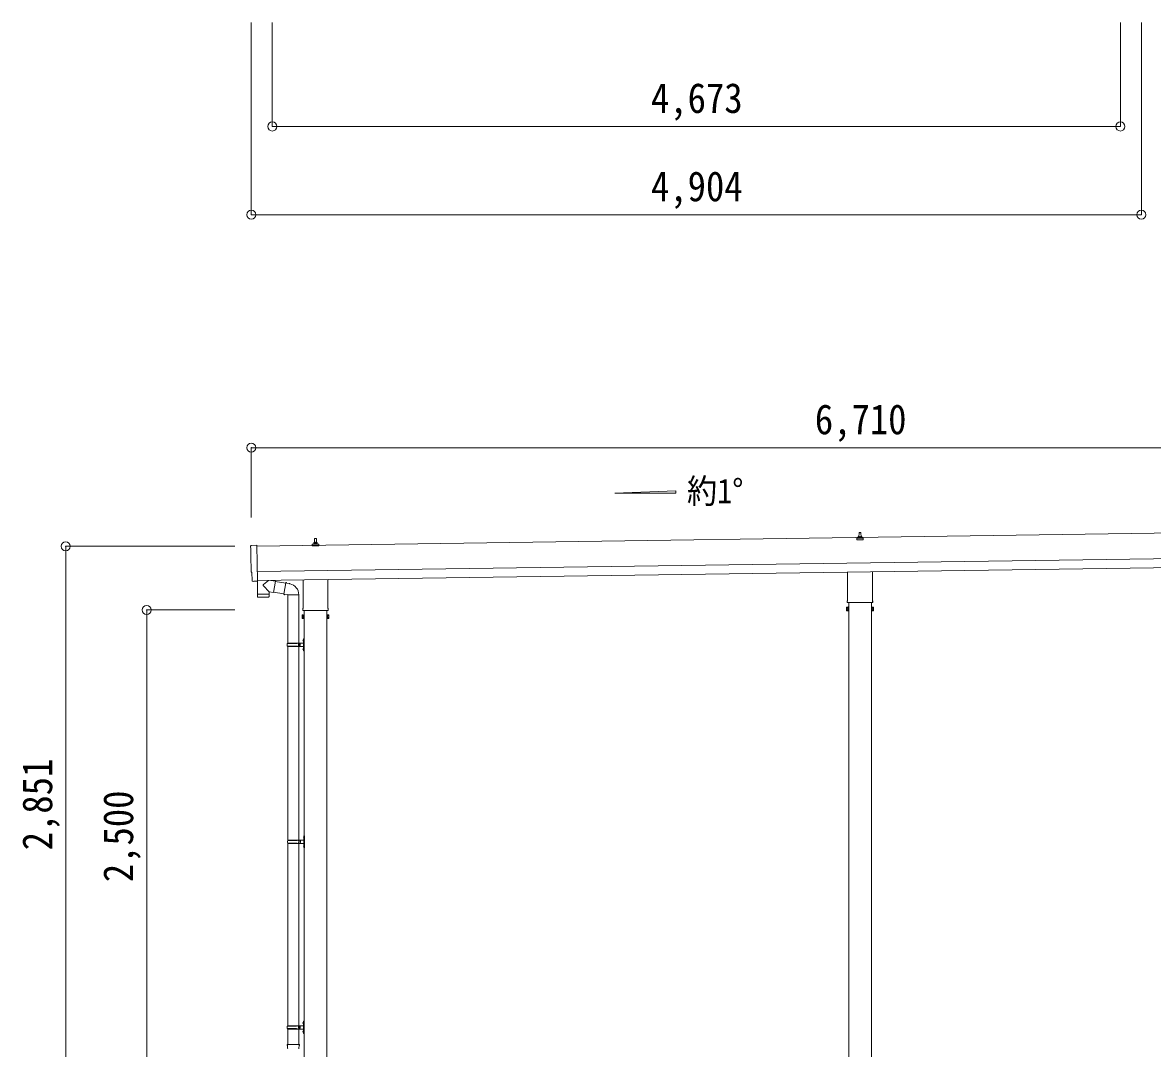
# Model space of a CAD drawing. Units: millimetres at full size, sheet at 1:50. Extents: x -14053 to 14053, y -9700 to 9700.
# Drawn here: x -1008 to 5216, y -5875 to -222 of the extents above; entities that cross this region are included whole.
import ezdxf
from ezdxf.enums import TextEntityAlignment as Align

# ---------------------------------------------------------------- set-up
doc = ezdxf.new("R2010")
doc.units = ezdxf.units.MM
doc.header["$LTSCALE"] = 50
doc.header["$PDMODE"] = 32
doc.header["$PDSIZE"] = 50
for name, color, linetype, lineweight in [('0-1_Defpoints', 4, 'Continuous', 9), ('0-2_TEXT1', 7, 'Continuous', 9), ('0-6_PARTS1', 6, 'Continuous', 9)]:
    doc.layers.add(name, color=color, linetype=linetype, lineweight=lineweight)
doc.styles.add('ＭＳ ゴシック', font='')
doc.styles.get('ＭＳ ゴシック').set_extended_font_data('MS Gothic')

msp = doc.modelspace()

# ---------------------------------------------------------------- linework, layer by layer
at = {"layer": '0-1_Defpoints'}
for p, q in [((5647.73, -3030.37), (282.78, -3107.02)), ((3599.5, -3056.7), (3600.23, -3033.18)), ((3601.23, -3032.2), (3609.78, -3032.2)), ((3610.78, -3033.18), (3611.5, -3056.7)), ((587.25, -3105.06), (587.25, -3097.34)), ((623.75, -3105.06), (587.25, -3105.06)), ((587.64, -3096.56), (623.37, -3096.56)), ((588.02, -3096.37), (594.74, -3094.74)), ((595.12, -3094.56), (615.89, -3094.56)), ((595.5, -3093.77), (595.5, -3089.56)), ((596.5, -3089.56), (614.5, -3089.56)), ((599.5, -3089.56), (600.23, -3066.03)), ((601.23, -3065.06), (609.78, -3065.06)), ((610.78, -3066.03), (611.5, -3089.56)), ((615.5, -3093.77), (615.5, -3089.56)), ((622.99, -3096.37), (616.27, -3094.74)), ((623.75, -3105.06), (623.75, -3097.34)), ((3587.25, -3072.2), (3587.25, -3064.49)), ((3623.75, -3072.2), (3587.25, -3072.2)), ((3587.64, -3063.7), (3623.37, -3063.7)), ((3588.02, -3063.52), (3594.74, -3061.89)), ((3595.12, -3061.7), (3615.89, -3061.7)), ((3595.5, -3060.91), (3595.5, -3056.7)), ((3596.5, -3056.7), (3614.5, -3056.7)), ((3615.5, -3060.91), (3615.5, -3056.7)), ((3622.99, -3063.52), (3616.27, -3061.89)), ((3623.75, -3072.2), (3623.75, -3064.49)), ((284.78, -3247), (5649.73, -3170.36)), ((285.5, -3297), (5650.45, -3220.35)), ((537.2, -3449.05), (537.2, -3293.4)), ((673.8, -3291.45), (673.8, -3449.05)), ((3537.2, -3406.19), (3537.2, -3250.54)), ((3673.8, -3248.59), (3673.8, -3418.24)), ((265.92, -3301.05), (259, -3300.78)), ((3535.5, -3414.96), (3535.5, -3409.46)), ((3673.44, -3418.46), (3537.57, -3418.46)), ((3543, -3418.46), (3543, -6458.82)), ((3668, -6458.82), (3668, -3418.46)), ((3675.5, -3409.46), (3675.5, -3414.96)), ((535.5, -3457.82), (535.5, -3452.32)), ((673.44, -3461.32), (537.57, -3461.32)), ((543, -3461.32), (543, -6458.82)), ((668, -6458.82), (668, -3461.32)), ((675.5, -3452.32), (675.5, -3457.82)), ((3531.5, -3444.46), (3532.26, -3443.15)), ((3531.5, -3444.46), (3531.5, -3461.46)), ((3531.5, -3461.46), (3532.26, -3462.78)), ((3538.5, -3448.06), (3532.26, -3448.06)), ((3538.5, -3457.87), (3532.26, -3457.87)), ((3538.5, -3462.78), (3532.26, -3462.78)), ((3541, -3462.16), (3538.5, -3462.16)), ((3670, -3462.16), (3672.5, -3462.16)), ((3672.5, -3448.06), (3678.74, -3448.06)), ((3672.5, -3457.87), (3678.74, -3457.87)), ((3672.5, -3462.78), (3678.74, -3462.78)), ((3679.5, -3444.46), (3678.74, -3443.15)), ((3679.5, -3461.46), (3678.74, -3462.78)), ((3679.5, -3444.46), (3679.5, -3461.46)), ((531.5, -3487.32), (532.26, -3486)), ((531.5, -3487.32), (531.5, -3504.32)), ((531.5, -3504.32), (532.26, -3505.63)), ((538.5, -3490.91), (532.26, -3490.91)), ((538.5, -3500.73), (532.26, -3500.73)), ((538.5, -3505.63), (532.26, -3505.63)), ((541, -3505.02), (538.5, -3505.02)), ((670, -3505.02), (672.5, -3505.02)), ((672.5, -3490.91), (678.74, -3490.91)), ((672.5, -3500.73), (678.74, -3500.73)), ((672.5, -3505.63), (678.74, -3505.63)), ((679.5, -3487.32), (678.74, -3486)), ((679.5, -3504.32), (678.74, -3505.63)), ((679.5, -3487.32), (679.5, -3504.32))]:
    msp.add_line(p, q, dxfattribs=at)
for points in [[(251.16, -3104.03), (282.71, -3101.93), (285.54, -3299.76)], [(256.11, -3297.83), (255.44, -3250.81), (254.84, -3250.82)], [(266.66, -3300.76), (267.31, -3300.12), (285.55, -3300.77)], [(3538.5, -3462.78), (3538.5, -3443.15), (3532.26, -3443.15)], [(3538.5, -3462.16), (3538.5, -3443.76), (3541, -3443.76)], [(3672.5, -3462.16), (3672.5, -3443.76), (3670, -3443.76)], [(3672.5, -3462.78), (3672.5, -3443.15), (3678.74, -3443.15)], [(538.5, -3505.63), (538.5, -3486), (532.26, -3486)], [(538.5, -3505.02), (538.5, -3486.62), (541, -3486.62)], [(672.5, -3505.02), (672.5, -3486.62), (670, -3486.62)], [(672.5, -3505.63), (672.5, -3486), (678.74, -3486)]]:
    msp.add_lwpolyline(points, dxfattribs=at)
for points in [[(541, -3506.32), (541, -3485.32), (543, -3485.32), (543, -3506.32)], [(670, -3506.32), (670, -3485.32), (668, -3485.32), (668, -3506.32)], [(3541, -3463.46), (3541, -3442.46), (3543, -3442.46), (3543, -3463.46)], [(3670, -3463.46), (3670, -3442.46), (3668, -3442.46), (3668, -3463.46)]]:
    msp.add_lwpolyline(points, close=True, dxfattribs=at)
for centre, radius, start, end in [((3601.23, -3033.2), 1, 90, 178.60509), ((3609.78, -3033.2), 1, 1.39491, 90), ((588.25, -3097.34), 1, 103.62699, 180), ((594.5, -3093.77), 1, 283.62699, 0), ((599.59, -3090.19), 4.13, 90, 171.17633), ((596.5, -3090.56), 1, 90, 180), ((601.23, -3066.06), 1, 90, 178.60509), ((608.84, -3089.56), 4.83, 133.60282, 180), ((602.17, -3089.56), 4.83, 0, 46.39718), ((609.78, -3066.06), 1, 1.39491, 90), ((611.42, -3090.19), 4.13, 8.82367, 90), ((614.5, -3090.56), 1, 0, 90), ((616.5, -3093.77), 1, 180, 256.37301), ((622.75, -3097.34), 1, 0, 76.37301), ((3588.25, -3064.49), 1, 103.62699, 180), ((3594.5, -3060.91), 1, 283.62699, 0), ((3599.59, -3057.34), 4.13, 90, 171.17633), ((3596.5, -3057.7), 1, 90, 180), ((3608.84, -3056.7), 4.83, 133.60282, 180), ((3602.17, -3056.7), 4.83, 0, 46.39718), ((3611.42, -3057.34), 4.13, 8.82367, 90), ((3614.5, -3057.7), 1, 0, 90), ((3616.5, -3060.91), 1, 180, 256.37301), ((3622.75, -3064.49), 1, 0, 76.37301), ((3539.5, -3409.46), 4, 125.09963, 180), ((3539.5, -3414.96), 4, 180, 194.47751), ((3539.5, -3414.96), 4, 194.47751, 241.04498), ((3671.5, -3414.96), 4, 298.95502, 345.52249), ((3671.5, -3409.46), 4, 0, 54.90037), ((3671.5, -3414.96), 4, 345.52249, 0), ((539.5, -3452.32), 4, 125.09963, 180), ((539.5, -3457.82), 4, 180, 194.47751), ((539.5, -3457.82), 4, 194.47751, 241.04498), ((671.5, -3457.82), 4, 298.95502, 345.52249), ((671.5, -3452.32), 4, 0, 54.90037), ((671.5, -3457.82), 4, 345.52249, 0), ((3547.74, -3452.96), 16.24, 162.41205, 197.58795), ((3535.85, -3445.6), 4.34, 145.61575, 214.38425), ((3535.85, -3460.32), 4.34, 145.61575, 214.38425), ((3663.26, -3452.96), 16.24, 342.41205, 17.58795), ((3675.16, -3445.6), 4.34, 325.61575, 34.38425), ((3675.16, -3460.32), 4.34, 325.61575, 34.38425), ((535.85, -3488.46), 4.34, 145.61575, 214.38425), ((547.74, -3495.82), 16.24, 162.41205, 197.58795), ((535.85, -3503.18), 4.34, 145.61575, 214.38425), ((663.26, -3495.82), 16.24, 342.41205, 17.58795), ((675.16, -3488.46), 4.34, 325.61575, 34.38425), ((675.16, -3503.18), 4.34, 325.61575, 34.38425)]:
    msp.add_arc(centre, radius, start, end, dxfattribs=at)
for centre, major_axis, ratio, start_param, end_param in [((251.36, -3107.02), (-3, -0.04), 0.99863, 4.7647489, 6.2979817), ((-4513, -3245.52), (4762.89, 68.04), 0.99863, 6.2686928, 6.2979817), ((254.78, -3246.42), (-4.41, -0.06), 0.99863, 6.2686928, 7.8539816), ((259.12, -3297.78), (-2.15, -2.1), 0.9974, 5.5252311, 7.0411395), ((265.96, -3300.04), (-0.717, -0.7), 0.9974, 0.7579542, 1.5707963)]:
    msp.add_ellipse(centre, major_axis=major_axis, ratio=ratio, start_param=start_param, end_param=end_param, dxfattribs=at)
at = {"layer": '0-2_TEXT1'}
for p, q in [((346.94, -3296.12), (319.29, -3318.63)), ((384.56, -3300.13), (358.72, -3295.95)), ((285.54, -3299.76), (285.55, -3300.77)), ((349.99, -3359.06), (319.12, -3325.96)), ((349.99, -3359.06), (374.4, -3363.01)), ((349.99, -3359.06), (350.16, -3371.08)), ((384.56, -3300.13), (374.4, -3363.01)), ((374.69, -3361.18), (431.21, -3370.18)), ((384.27, -3301.95), (441.63, -3311.09)), ((430.89, -3372), (436.42, -3340.63)), ((441.95, -3309.27), (436.42, -3340.63)), ((441.95, -3309.27), (443.1, -3307.29)), ((443.1, -3307.29), (446.66, -3307.92)), ((446.66, -3307.92), (447.07, -3310.26)), ((461.59, -3313.09), (463.27, -3314.71)), ((463.27, -3314.71), (465.39, -3315.16)), ((286.18, -3372.99), (286.6, -3386.04)), ((347.18, -3388.12), (289.64, -3388.95)), ((290.67, -3371.93), (290.7, -3372.93)), ((345.66, -3371.14), (345.66, -3372.14)), ((430.89, -3372), (431.29, -3374.25)), ((430.89, -3372), (436.04, -3372.82)), ((431.29, -3374.25), (434.85, -3374.88)), ((434.85, -3374.88), (436.04, -3372.82)), ((436.04, -3372.82), (450.65, -3375.13)), ((450.65, -3375.13), (452.85, -3374.15)), ((513.15, -3374.54), (451.97, -3374.54)), ((453, -3374.54), (453, -3641.83)), ((513, -3374.54), (513, -3793.3)), ((450, -3643.83), (500.33, -3643.83)), ((450, -3657.83), (500.33, -3657.83)), ((451, -3641.83), (537, -3641.83)), ((451, -3641.83), (451, -3643.83)), ((451, -3659.83), (451, -3657.83)), ((451, -3659.83), (537, -3659.83)), ((453, -3659.83), (453, -4727.32)), ((510, -3641.83), (510, -3646.33)), ((510, -3646.33), (512, -3646.33)), ((510, -3659.83), (510, -3655.33)), ((510, -3655.33), (512, -3655.33)), ((512, -3646.33), (512, -3650.83)), ((512, -3655.33), (512, -3650.83)), ((513, -3659.83), (513, -4727.32)), ((518, -3641.83), (518, -3650.83)), ((518, -3646.33), (521, -3646.33)), ((518, -3659.83), (518, -3650.83)), ((518, -3655.33), (521, -3655.33)), ((521, -3646.33), (521, -3650.83)), ((521, -3655.33), (521, -3650.83)), ((536.7, -3624.68), (538.75, -3625.68)), ((537.97, -3622.68), (538.6, -3622.68)), ((537.97, -3622.68), (537.97, -3630.98)), ((537.97, -3630.98), (538.6, -3630.98)), ((537.97, -3670.68), (538.6, -3670.68)), ((537.97, -3670.68), (537.97, -3678.98)), ((538.6, -3622.68), (538.6, -3630.98)), ((538.6, -3622.68), (539, -3623.08)), ((538.6, -3630.98), (539, -3630.58)), ((538.6, -3670.68), (538.6, -3678.98)), ((538.6, -3670.68), (539, -3671.08)), ((538.75, -3625.68), (539.36, -3626.83)), ((539, -3618.83), (542, -3617.33)), ((539, -3618.83), (539, -3650.83)), ((539, -3623.08), (539, -3630.58)), ((539, -3682.83), (539, -3650.83)), ((539, -3671.08), (539, -3678.58)), ((542, -3617.33), (542, -3650.83)), ((542, -3617.33), (543, -3617.33)), ((542, -3684.33), (542, -3650.83)), ((543, -3617.33), (543, -3650.83)), ((543, -3684.33), (543, -3650.83)), ((536.7, -3672.68), (538.75, -3673.68)), ((537.97, -3678.98), (538.6, -3678.98)), ((538.6, -3678.98), (539, -3678.58)), ((538.75, -3673.68), (539.36, -3674.83)), ((539, -3682.83), (542, -3684.33)), ((542, -3684.33), (543, -3684.33)), ((452.5, -4729.32), (502.83, -4729.32)), ((453.5, -4727.32), (539.5, -4727.32)), ((453.5, -4727.32), (453.5, -4729.32)), ((512.5, -4727.32), (512.5, -4731.82)), ((520.5, -4727.32), (520.5, -4736.32)), ((539.2, -4710.17), (541.25, -4711.17)), ((540.47, -4708.17), (541.1, -4708.17)), ((540.47, -4708.17), (540.47, -4716.47)), ((540.47, -4716.47), (541.1, -4716.47)), ((541.1, -4708.17), (541.1, -4716.47)), ((541.1, -4708.17), (541.5, -4708.57)), ((541.1, -4716.47), (541.5, -4716.07)), ((541.25, -4711.17), (541.86, -4712.32)), ((541.5, -4704.32), (544.5, -4702.82)), ((541.5, -4704.32), (541.5, -4736.32)), ((541.5, -4708.57), (541.5, -4716.07)), ((544.5, -4702.82), (544.5, -4736.32)), ((544.5, -4702.82), (545.5, -4702.82)), ((545.5, -4702.82), (545.5, -4736.32)), ((452.5, -4743.32), (502.83, -4743.32)), ((453, -4745.31), (453, -5749.82)), ((453.5, -4745.32), (453.5, -4743.32)), ((453.5, -4745.32), (539.5, -4745.32)), ((512.5, -4731.82), (514.5, -4731.82)), ((512.5, -4745.32), (512.5, -4740.82)), ((512.5, -4740.82), (514.5, -4740.82)), ((513, -4745.31), (513, -5749.82)), ((514.5, -4731.82), (514.5, -4736.32)), ((514.5, -4740.82), (514.5, -4736.32)), ((520.5, -4731.82), (523.5, -4731.82)), ((520.5, -4745.32), (520.5, -4736.32)), ((520.5, -4740.82), (523.5, -4740.82)), ((523.5, -4731.82), (523.5, -4736.32)), ((523.5, -4740.82), (523.5, -4736.32)), ((539.2, -4758.17), (541.25, -4759.17)), ((540.47, -4756.17), (541.1, -4756.17)), ((540.47, -4756.17), (540.47, -4764.47)), ((540.47, -4764.47), (541.1, -4764.47)), ((541.1, -4756.17), (541.1, -4764.47)), ((541.1, -4756.17), (541.5, -4756.57)), ((541.1, -4764.47), (541.5, -4764.07)), ((541.25, -4759.17), (541.86, -4760.32)), ((541.5, -4768.32), (541.5, -4736.32)), ((541.5, -4756.57), (541.5, -4764.07)), ((541.5, -4768.32), (544.5, -4769.82)), ((544.5, -4769.82), (544.5, -4736.32)), ((544.5, -4769.82), (545.5, -4769.82)), ((545.5, -4769.82), (545.5, -4736.32)), ((539, -5726.82), (542, -5725.32)), ((542, -5725.32), (542, -5758.82)), ((542, -5725.32), (543, -5725.32)), ((543, -5725.32), (543, -5758.82)), ((450, -5751.82), (500.33, -5751.82)), ((450, -5765.82), (500.33, -5765.82)), ((451, -5749.82), (537, -5749.82)), ((451, -5749.82), (451, -5751.82)), ((451, -5767.82), (451, -5765.82)), ((451, -5767.82), (537, -5767.82)), ((453, -5767.82), (453, -5852.75)), ((510, -5749.82), (510, -5754.32)), ((510, -5754.32), (512, -5754.32)), ((510, -5767.82), (510, -5763.32)), ((510, -5763.32), (512, -5763.32)), ((512, -5754.32), (512, -5758.82)), ((512, -5763.32), (512, -5758.82)), ((513, -5767.82), (513, -5852.75)), ((518, -5749.82), (518, -5758.82)), ((518, -5754.32), (521, -5754.32)), ((518, -5767.82), (518, -5758.82)), ((518, -5763.32), (521, -5763.32)), ((521, -5754.32), (521, -5758.82)), ((521, -5763.32), (521, -5758.82)), ((536.7, -5732.67), (538.75, -5733.67)), ((536.7, -5780.67), (538.75, -5781.67)), ((537.97, -5730.67), (538.6, -5730.67)), ((537.97, -5730.67), (537.97, -5738.97)), ((537.97, -5738.97), (538.6, -5738.97)), ((537.97, -5778.67), (538.6, -5778.67)), ((537.97, -5778.67), (537.97, -5786.97)), ((537.97, -5786.97), (538.6, -5786.97)), ((538.6, -5730.67), (538.6, -5738.97)), ((538.6, -5730.67), (539, -5731.07)), ((538.6, -5738.97), (539, -5738.57)), ((538.6, -5778.67), (538.6, -5786.97)), ((538.6, -5778.67), (539, -5779.07)), ((538.6, -5786.97), (539, -5786.57)), ((538.75, -5733.67), (539.36, -5734.82)), ((538.75, -5781.67), (539.36, -5782.82)), ((539, -5726.82), (539, -5758.82)), ((539, -5731.07), (539, -5738.57)), ((539, -5790.82), (539, -5758.82)), ((539, -5779.07), (539, -5786.57)), ((542, -5792.32), (542, -5758.82)), ((543, -5792.32), (543, -5758.82)), ((539, -5790.82), (542, -5792.32)), ((542, -5792.32), (543, -5792.32)), ((451.15, -5852.75), (449, -5853.53)), ((449, -5853.53), (449, -5857.15)), ((449, -5857.15), (451.24, -5857.96)), ((451.15, -5852.75), (483, -5852.75)), ((451.15, -5852.75), (451.24, -5857.96)), ((451.24, -5857.96), (451.5, -5872.75)), ((451.5, -5872.75), (452.85, -5874.75)), ((452.85, -5874.75), (452.82, -5874.75)), ((514.85, -5852.75), (483, -5852.75)), ((513.19, -5874.69), (513.12, -5876.85)), ((514.5, -5872.75), (513.19, -5874.69)), ((517, -5857.15), (514.76, -5857.96)), ((514.85, -5852.75), (517, -5853.53)), ((517, -5853.53), (517, -5857.15))]:
    msp.add_line(p, q, dxfattribs=at)
for points in [[(285.15, -3300.75), (286.17, -3371.99), (350.16, -3371.08)], [(441.95, -3309.27), (447.07, -3310.26), (461.59, -3313.09)], [(350.13, -3385.13), (350.17, -3372.08), (286.18, -3372.99)], [(536.7, -3628.98), (538.75, -3627.98), (539.36, -3626.83)], [(536.7, -3676.98), (538.75, -3675.98), (539.36, -3674.83)], [(539.2, -4714.47), (541.25, -4713.47), (541.86, -4712.32)], [(539.2, -4762.47), (541.25, -4761.47), (541.86, -4760.32)], [(536.7, -5736.97), (538.75, -5735.97), (539.36, -5734.82)], [(536.7, -5784.97), (538.75, -5783.97), (539.36, -5782.82)], [(514.85, -5852.75), (514.76, -5857.96), (514.5, -5872.75)]]:
    msp.add_lwpolyline(points, dxfattribs=at)
for centre, radius, start, end in [((322.6, -3322.38), 5, 131.47396, 225.79244), ((452.85, -3374.15), 60.3, 359.62495, 78), ((289.59, -3385.95), 3, 181.81845, 270.86677), ((347.13, -3385.12), 3, 270.81845, 359.81845), ((498.75, -3650.83), 49.25, 171.82876, 180.00002), ((498.75, -3650.83), 49.25, 180.00002, 188.17127), ((500.33, -3641.83), 2, 270, 359.99998), ((500.33, -3659.83), 2, 0.00005, 90.00004), ((542.3, -3626.83), 6, 136.21765, 223.78235), ((542.3, -3674.83), 6, 136.21765, 223.78235), ((537, -3639.83), 2, 270, 359.99998), ((537, -3661.83), 2, 0.00005, 90.00004), ((501.25, -4736.32), 49.25, 171.82876, 180.00002), ((502.83, -4727.32), 2, 270, 359.99998), ((544.8, -4712.32), 6, 136.21765, 223.78235), ((539.5, -4725.32), 2, 270, 359.99998), ((501.25, -4736.32), 49.25, 180.00002, 188.17127), ((502.83, -4745.32), 2, 0.00005, 90.00004), ((544.8, -4760.32), 6, 136.21765, 223.78235), ((539.5, -4747.32), 2, 0.00005, 90.00004), ((498.75, -5758.82), 49.25, 171.82876, 180.00002), ((498.75, -5758.82), 49.25, 180.00002, 188.17127), ((500.33, -5749.82), 2, 270, 359.99998), ((500.33, -5767.82), 2, 0.00005, 90.00004), ((542.3, -5734.82), 6, 136.21765, 223.78235), ((542.3, -5782.82), 6, 136.21765, 223.78235), ((537, -5747.82), 2, 270, 359.99998), ((537, -5769.82), 2, 0.00005, 90.00004)]:
    msp.add_arc(centre, radius, start, end, dxfattribs=at)
at = {"layer": '0-6_PARTS1'}
for p, q in [((251.77, -1281.09), (251.77, -222.24)), ((367.27, -794.69), (367.27, -222.24)), ((5040.27, -794.69), (5040.27, -222.24)), ((5155.77, -1281.09), (5155.77, -222.24)), ((367.27, -794.69), (5040.27, -794.69)), ((251.77, -1281.09), (5155.77, -1281.09)), ((251.5, -2565), (251.5, -2949.3)), ((251.5, -2565), (6961.5, -2565)), ((-770.44, -3107.82), (161.82, -3107.82)), ((-770.44, -5958.82), (-770.44, -3107.82)), ((-324.57, -3458.82), (161.82, -3458.82)), ((-324.57, -5958.82), (-324.57, -3458.82))]:
    msp.add_line(p, q, dxfattribs=at)
at = {"layer": '0-6_PARTS1', "color": 4}
for p, q in [((2254.75, -2815), (2590.75, -2802.58)), ((2590.75, -2815), (2254.75, -2815)), ((2590.75, -2802.58), (2590.75, -2815))]:
    msp.add_line(p, q, dxfattribs=at)
at = {"layer": '0-6_PARTS1'}
for p in [(367.27, -794.69), (5040.27, -794.69), (251.77, -1281.09), (5155.77, -1281.09), (251.5, -2565), (-770.44, -3107.82), (-324.57, -3458.82)]:
    msp.add_point(p, dxfattribs=at)

# ---------------------------------------------------------------- texts
at = {"layer": '0-6_PARTS1', "color": 7, "style": 'ＭＳ ゴシック', "width": 0.9}
for s, height, p in [('4,673', 165, (2453.77, -769.69)), ('4,904', 165, (2453.77, -1256.09)), ('6,710', 165, (3356.5, -2540)), ('約1°', 135.6, (2652.25, -2911.71))]:
    msp.add_text(s, height=height, dxfattribs=at).set_placement(p, align=Align.BOTTOM_LEFT)
for s, p in [('2,851', (-795.44, -4783.32)), ('2,500', (-349.57, -4958.82))]:
    msp.add_text(s, height=165, rotation=90, dxfattribs=at).set_placement(p, align=Align.BOTTOM_LEFT)

doc.saveas('drawing.dxf')
